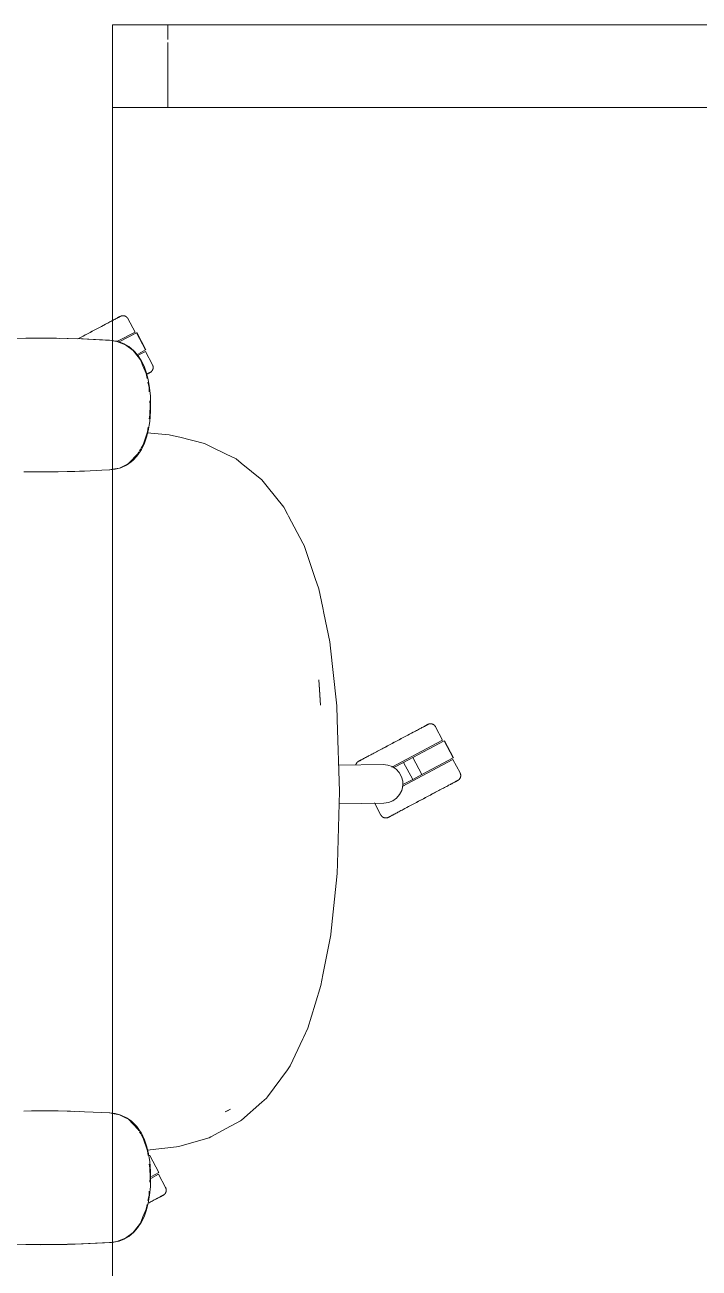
# Model space of a CAD drawing. Header units: millimetres. Extents: x 155927 to 326028, y -36033 to 97293.
# Drawn here: x 161178 to 161667, y 10091 to 10992 of the extents above; entities that cross this region are included whole.
import ezdxf

# ---------------------------------------------------------------- set-up
doc = ezdxf.new("R2010")
doc.units = ezdxf.units.MM
doc.header["$MEASUREMENT"] = 0
doc.layers.add('G-IMPT', color=8, linetype='CONTINUOUS', lineweight=9)
doc.layers.add('I-FURN', color=8, linetype='CONTINUOUS', lineweight=9)

msp = doc.modelspace()

# ---------------------------------------------------------------- linework, layer by layer
at = {"layer": 'G-IMPT'}
for p, q in [((161178.73, 10765.21), (161170.31, 10765.05)), ((161178.73, 10765.21), (161189.52, 10765.3)), ((161178.73, 10765.21), (161198.91, 10765.26)), ((161178.73, 10765.21), (161208.75, 10765.1)), ((161208.75, 10765.1), (161189.52, 10765.3)), ((161198.8, 10765.22), (161200.95, 10765.24)), ((161198.91, 10765.26), (161208.75, 10765.1)), ((161198.91, 10765.26), (161220.31, 10764.75)), ((161198.91, 10765.26), (161219.1, 10764.79)), ((161200.95, 10765.24), (161202.86, 10765.17)), ((161208.75, 10765.1), (161220.31, 10764.75)), ((161220.31, 10764.75), (161219.1, 10764.79)), ((161219.1, 10764.79), (161240.88, 10763.71)), ((161219.1, 10764.79), (161239.28, 10763.82)), ((161220.31, 10764.75), (161240.88, 10763.71)), ((161240.88, 10763.71), (161239.28, 10763.82)), ((161240.88, 10763.71), (161242.53, 10763.45)), ((161244.75, 10762.99), (161241.58, 10763.47)), ((161244.93, 10763.01), (161242.53, 10763.45)), ((161244.75, 10762.99), (161250.94, 10760.58)), ((161244.93, 10763.01), (161246.27, 10762.64)), ((161249.91, 10761.25), (161246.27, 10762.64)), ((161249.91, 10761.25), (161253.35, 10759.29)), ((161250.94, 10760.58), (161256.57, 10756.41)), ((161253.35, 10759.29), (161257.09, 10756.21)), ((161256.57, 10756.41), (161261.78, 10749.62)), ((161259.75, 10753.18), (161257.09, 10756.21)), ((161262.41, 10749.13), (161259.75, 10753.18)), ((161261.78, 10749.62), (161263.62, 10745.23)), ((161262.41, 10749.13), (161264.39, 10745.05)), ((161265.95, 10739.61), (161263.62, 10745.23)), ((161265.98, 10740.72), (161264.39, 10745.05)), ((161265.98, 10740.72), (161267.41, 10735.24)), ((161265.95, 10739.61), (161266.66, 10736.14)), ((161267.22, 10733.39), (161267.99, 10729.65)), ((161268.41, 10729.31), (161267.41, 10735.24)), ((161267.99, 10729.65), (161268.19, 10726.44)), ((161268.41, 10729.31), (161268.97, 10723.16)), ((161269.15, 10716.82), (161268.97, 10723.16)), ((161268.55, 10709.65), (161268.78, 10716.82)), ((161268.59, 10719.93), (161268.78, 10716.82)), ((161269.06, 10712.31), (161269.15, 10716.82)), ((161267.37, 10698.24), (161268.49, 10705)), ((161268.55, 10709.65), (161268.15, 10706.87)), ((161269.06, 10712.31), (161268.49, 10705)), ((161266.82, 10697.4), (161263.79, 10688)), ((161266.39, 10694.31), (161267.37, 10698.24)), ((161266.69, 10696.77), (161282.57, 10695.33)), ((161267.28, 10700.69), (161266.82, 10697.4)), ((161282.57, 10695.33), (161287.86, 10694.03)), ((161263.79, 10688), (161262.32, 10685.55)), ((161264.65, 10689.22), (161262.45, 10684.58)), ((161266.39, 10694.31), (161264.65, 10689.22)), ((161290.23, 10693.45), (161287.86, 10694.03)), ((161308.17, 10689.05), (161290.23, 10693.45)), ((161312.53, 10686.9), (161308.17, 10689.05)), ((161312.53, 10686.9), (161324, 10681.26)), ((161260.02, 10681.79), (161253.12, 10674.4)), ((161258.83, 10679.7), (161253.12, 10674.4)), ((161258.61, 10680.16), (161255.53, 10676.63)), ((161256.33, 10676.71), (161259.2, 10679.76)), ((161260.02, 10681.79), (161258.74, 10680.32)), ((161260.71, 10682.85), (161258.83, 10679.7)), ((161259.2, 10679.76), (161261.64, 10683.21)), ((161262.04, 10685.08), (161261.18, 10683.64)), ((161262.45, 10684.58), (161261.64, 10683.21)), ((161331.17, 10677.73), (161324, 10681.26)), ((161334.82, 10674.75), (161331.17, 10677.73)), ((161177.37, 10668.45), (161182.84, 10668.37)), ((161197.55, 10668.37), (161182.84, 10668.37)), ((161202.06, 10668.42), (161197.55, 10668.37)), ((161202.06, 10668.42), (161217.73, 10668.8)), ((161208.79, 10668.59), (161211.01, 10668.6)), ((161214.33, 10668.74), (161211.01, 10668.6)), ((161217.73, 10668.8), (161221.28, 10668.92)), ((161233.84, 10669.54), (161221.28, 10668.92)), ((161233.84, 10669.54), (161239.5, 10669.82)), ((161241.58, 10670.25), (161239.28, 10669.82)), ((161239.5, 10669.82), (161241.58, 10670.08)), ((161246.62, 10671.19), (161241.58, 10670.25)), ((161241.58, 10670.08), (161243.51, 10670.32)), ((161243.51, 10670.32), (161247.47, 10671.39)), ((161250.88, 10673.29), (161246.62, 10671.19)), ((161251.79, 10673.37), (161247.47, 10671.39)), ((161250.88, 10673.29), (161253.12, 10674.4)), ((161251.79, 10673.37), (161255.01, 10675.58)), ((161253.12, 10674.4), (161255.53, 10676.63)), ((161256.33, 10676.71), (161255.01, 10675.58)), ((161334.82, 10674.75), (161349.77, 10662.58)), ((161349.77, 10662.58), (161353.53, 10657.92)), ((161365.74, 10642.79), (161353.53, 10657.92)), ((161365.74, 10642.79), (161368.44, 10637.66)), ((161369.17, 10636.28), (161368.44, 10637.66)), ((161369.17, 10636.28), (161379.47, 10616.77)), ((161379.47, 10616.77), (161380.34, 10615.11)), ((161388.49, 10591.02), (161380.34, 10615.11)), ((161388.49, 10591.02), (161391.01, 10583.59)), ((161393.88, 10569.77), (161391.01, 10583.59)), ((161394.64, 10566.08), (161393.88, 10569.77)), ((161394.64, 10566.08), (161398.99, 10545.14)), ((161398.99, 10545.14), (161399.48, 10540.72)), ((161403.61, 10503.28), (161399.48, 10540.72)), ((161390.96, 10517.72), (161391.57, 10510.78)), ((161392.21, 10499.44), (161390.96, 10517.72)), ((161392.21, 10499.44), (161391.57, 10510.78)), ((161403.61, 10503.28), (161404.09, 10498.91)), ((161404.41, 10488.97), (161404.09, 10498.91)), ((161404.41, 10488.97), (161406.12, 10436.78)), ((161406.12, 10436.78), (161404.5, 10384.62)), ((161404.5, 10384.62), (161404.28, 10377.36)), ((161403.55, 10370.29), (161404.28, 10377.36)), ((161399.72, 10333.3), (161403.55, 10370.29)), ((161394.77, 10307.46), (161399.63, 10332.84)), ((161399.72, 10333.3), (161399.63, 10332.84)), ((161392.6, 10296.19), (161394.06, 10303.8)), ((161394.77, 10307.46), (161394.06, 10303.8)), ((161388.41, 10282.59), (161392.6, 10296.19)), ((161383.09, 10265.31), (161388.41, 10282.59)), ((161383.09, 10265.31), (161379.9, 10258.55)), ((161370.2, 10237.99), (161379.47, 10257.63)), ((161379.47, 10257.63), (161379.9, 10258.55)), ((161368.38, 10234.93), (161368.84, 10235.71)), ((161368.84, 10235.71), (161369.78, 10237.28)), ((161370.2, 10237.99), (161369.78, 10237.28)), ((161368.38, 10234.93), (161353.81, 10215.44)), ((161349.82, 10211.6), (161335.04, 10198.58)), ((161349.82, 10211.6), (161353.08, 10214.47)), ((161353.81, 10215.44), (161353.08, 10214.47)), ((161177.37, 10205.19), (161182.84, 10205.26)), ((161197.55, 10205.27), (161182.84, 10205.26)), ((161202.06, 10205.22), (161197.55, 10205.27)), ((161202.06, 10205.22), (161217.73, 10204.84)), ((161208.79, 10205.04), (161211.01, 10205.04)), ((161214.33, 10204.9), (161211.01, 10205.04)), ((161217.73, 10204.84), (161221.28, 10204.72)), ((161233.84, 10204.1), (161221.28, 10204.72)), ((161233.84, 10204.1), (161239.5, 10203.82)), ((161241.58, 10203.39), (161239.28, 10203.82)), ((161239.5, 10203.82), (161241.58, 10203.56)), ((161241.58, 10203.56), (161243.51, 10203.32)), ((161246.62, 10202.45), (161241.58, 10203.39)), ((161243.51, 10203.32), (161247.47, 10202.25)), ((161250.88, 10200.34), (161246.62, 10202.45)), ((161251.79, 10200.26), (161247.47, 10202.25)), ((161250.88, 10200.34), (161253.12, 10199.24)), ((161251.79, 10200.26), (161255.01, 10198.06)), ((161327.07, 10206.61), (161323.18, 10204.65)), ((161324.77, 10205.43), (161323.18, 10204.65)), ((161327.07, 10206.61), (161324.77, 10205.43)), ((161253.12, 10199.24), (161255.53, 10197.01)), ((161260.02, 10191.85), (161253.12, 10199.24)), ((161258.83, 10193.94), (161253.12, 10199.24)), ((161256.33, 10196.93), (161255.01, 10198.06)), ((161258.61, 10193.47), (161255.53, 10197.01)), ((161256.33, 10196.93), (161259.2, 10193.88)), ((161260.02, 10191.85), (161258.74, 10193.32)), ((161260.71, 10190.78), (161258.83, 10193.94)), ((161259.2, 10193.88), (161261.64, 10190.42)), ((161312.7, 10186.4), (161323.94, 10192.41)), ((161323.94, 10192.41), (161334.37, 10197.99)), ((161335.04, 10198.58), (161334.37, 10197.99)), ((161262.04, 10188.55), (161261.18, 10189.99)), ((161262.45, 10189.05), (161261.64, 10190.42)), ((161263.79, 10185.63), (161262.32, 10188.09)), ((161264.65, 10184.41), (161262.45, 10189.05)), ((161266.82, 10176.24), (161263.79, 10185.63)), ((161266.39, 10179.33), (161264.65, 10184.41)), ((161290.24, 10179.8), (161311.59, 10185.8)), ((161311.59, 10185.8), (161312.7, 10186.4)), ((161266.39, 10179.33), (161267.37, 10175.4)), ((161266.7, 10176.75), (161287.98, 10179.16)), ((161267.28, 10172.95), (161266.82, 10176.24)), ((161267.37, 10175.4), (161268.49, 10168.64)), ((161290.24, 10179.8), (161287.98, 10179.16)), ((161268.55, 10163.98), (161268.15, 10166.76)), ((161269.06, 10161.32), (161268.49, 10168.64)), ((161268.55, 10163.98), (161268.78, 10156.82)), ((161268.59, 10153.71), (161268.78, 10156.82)), ((161269.15, 10156.82), (161268.97, 10150.48)), ((161269.06, 10161.32), (161269.15, 10156.82)), ((161267.99, 10143.99), (161268.19, 10147.2)), ((161268.41, 10144.33), (161268.97, 10150.48)), ((161265.95, 10134.03), (161266.66, 10137.49)), ((161265.98, 10132.92), (161267.41, 10138.4)), ((161267.22, 10140.24), (161267.99, 10143.99)), ((161268.41, 10144.33), (161267.41, 10138.4)), ((161261.78, 10124.01), (161263.62, 10128.41)), ((161262.41, 10124.51), (161264.39, 10128.58)), ((161265.95, 10134.03), (161263.62, 10128.41)), ((161265.98, 10132.92), (161264.39, 10128.58)), ((161256.57, 10117.22), (161261.78, 10124.01)), ((161259.75, 10120.46), (161257.09, 10117.42)), ((161262.41, 10124.51), (161259.75, 10120.46)), ((161219.1, 10108.84), (161240.88, 10109.93)), ((161219.1, 10108.84), (161239.28, 10109.82)), ((161220.31, 10108.88), (161240.88, 10109.93)), ((161240.88, 10109.93), (161239.28, 10109.82)), ((161240.88, 10109.93), (161242.53, 10110.18)), ((161244.75, 10110.64), (161241.58, 10110.16)), ((161244.93, 10110.63), (161242.53, 10110.18)), ((161244.75, 10110.64), (161250.94, 10113.06)), ((161244.93, 10110.63), (161246.27, 10110.99)), ((161249.91, 10112.39), (161246.27, 10110.99)), ((161249.91, 10112.39), (161253.35, 10114.34)), ((161250.94, 10113.06), (161256.57, 10117.22)), ((161253.35, 10114.34), (161257.09, 10117.42)), ((161178.73, 10108.42), (161170.31, 10108.59)), ((161178.73, 10108.42), (161208.75, 10108.54)), ((161178.73, 10108.42), (161198.91, 10108.38)), ((161178.73, 10108.42), (161189.52, 10108.33)), ((161208.75, 10108.54), (161189.52, 10108.33)), ((161198.8, 10108.42), (161200.95, 10108.4)), ((161198.91, 10108.38), (161220.31, 10108.88)), ((161198.91, 10108.38), (161219.1, 10108.84)), ((161198.91, 10108.38), (161208.75, 10108.54)), ((161200.95, 10108.4), (161202.86, 10108.47)), ((161208.75, 10108.54), (161220.31, 10108.88)), ((161220.31, 10108.88), (161219.1, 10108.84))]:
    msp.add_line(p, q, dxfattribs=at)
at = {"layer": 'I-FURN'}
for p, q in [((161241.58, 10992.36), (162041.58, 10992.36)), ((161281.58, 10992.36), (161241.58, 10992.36)), ((161241.58, 10992.36), (161241.58, 10932.36)), ((161241.58, 10932.36), (161241.58, 10992.36)), ((162041.58, 10992.36), (161241.58, 10992.36)), ((161241.58, 10992.36), (161241.58, 9392.36)), ((161241.58, 9392.36), (161241.58, 10992.36)), ((161241.58, 10992.36), (162041.58, 10992.36)), ((162001.58, 10992.36), (161281.58, 10992.36)), ((161281.58, 10992.36), (161281.58, 10981.78)), ((161281.58, 10992.36), (161281.58, 10981.78)), ((161281.58, 10979.46), (161281.58, 10932.36)), ((161281.58, 10979.46), (161281.58, 10932.36)), ((161241.58, 10932.36), (161281.58, 10932.36)), ((161676.58, 10932.36), (161241.58, 10932.36)), ((161281.58, 10932.36), (162001.58, 10932.36)), ((161238.9, 10776.67), (161238.14, 10776.27)), ((161239.64, 10777.06), (161238.9, 10776.67)), ((161240.35, 10777.44), (161239.64, 10777.06)), ((161241.02, 10777.8), (161240.35, 10777.44)), ((161241.67, 10778.14), (161241.02, 10777.8)), ((161242.29, 10778.47), (161241.67, 10778.14)), ((161242.87, 10778.78), (161242.29, 10778.47)), ((161242.56, 10778.62), (161243.13, 10778.92)), ((161243.42, 10779.08), (161242.87, 10778.78)), ((161243.13, 10778.92), (161243.67, 10779.2)), ((161243.94, 10779.35), (161243.42, 10779.08)), ((161243.67, 10779.2), (161244.17, 10779.47)), ((161244.42, 10779.61), (161243.94, 10779.35)), ((161244.17, 10779.47), (161244.63, 10779.72)), ((161244.87, 10779.84), (161244.42, 10779.61)), ((161244.63, 10779.72), (161245.06, 10779.95)), ((161245.28, 10780.06), (161244.87, 10779.84)), ((161245.06, 10779.95), (161245.46, 10780.16)), ((161245.65, 10780.26), (161245.28, 10780.06)), ((161245.46, 10780.16), (161245.81, 10780.34)), ((161245.99, 10780.44), (161245.65, 10780.26)), ((161245.81, 10780.34), (161246.13, 10780.51)), ((161246.28, 10780.6), (161245.99, 10780.44)), ((161246.13, 10780.51), (161246.41, 10780.66)), ((161246.54, 10780.73), (161246.28, 10780.6)), ((161246.41, 10780.66), (161246.65, 10780.79)), ((161246.76, 10780.85), (161246.54, 10780.73)), ((161246.65, 10780.79), (161246.85, 10780.9)), ((161246.94, 10780.95), (161246.76, 10780.85)), ((161246.85, 10780.9), (161247.01, 10780.98)), ((161247.08, 10781.02), (161246.94, 10780.95)), ((161247.01, 10780.98), (161247.13, 10781.05)), ((161247.18, 10781.07), (161247.08, 10781.02)), ((161247.13, 10781.05), (161247.22, 10781.09)), ((161247.24, 10781.11), (161247.18, 10781.07)), ((161247.22, 10781.09), (161247.26, 10781.11)), ((161247.26, 10781.12), (161247.24, 10781.11)), ((161247.26, 10781.12), (161247.41, 10781.19)), ((161247.26, 10781.11), (161247.26, 10781.12)), ((161247.41, 10781.19), (161247.55, 10781.26)), ((161247.55, 10781.26), (161247.7, 10781.32)), ((161247.7, 10781.32), (161247.85, 10781.37)), ((161247.85, 10781.37), (161248.01, 10781.42)), ((161248.01, 10781.42), (161248.16, 10781.46)), ((161248.16, 10781.46), (161248.32, 10781.5)), ((161248.32, 10781.5), (161248.48, 10781.53)), ((161248.48, 10781.53), (161248.64, 10781.56)), ((161248.64, 10781.56), (161248.8, 10781.57)), ((161248.8, 10781.57), (161248.96, 10781.58)), ((161248.96, 10781.58), (161249.12, 10781.59)), ((161249.12, 10781.59), (161249.28, 10781.59)), ((161249.28, 10781.59), (161249.44, 10781.58)), ((161249.44, 10781.58), (161249.6, 10781.56)), ((161249.6, 10781.56), (161249.76, 10781.54)), ((161249.76, 10781.54), (161249.92, 10781.52)), ((161249.92, 10781.52), (161250.08, 10781.48)), ((161250.08, 10781.48), (161250.24, 10781.44)), ((161250.24, 10781.44), (161250.39, 10781.4)), ((161250.39, 10781.4), (161250.54, 10781.34)), ((161250.54, 10781.34), (161250.69, 10781.28)), ((161250.69, 10781.28), (161250.84, 10781.22)), ((161250.84, 10781.22), (161250.99, 10781.15)), ((161250.99, 10781.15), (161251.13, 10781.07)), ((161251.13, 10781.07), (161251.27, 10780.99)), ((161251.27, 10780.99), (161251.4, 10780.9)), ((161251.4, 10780.9), (161251.53, 10780.81)), ((161251.53, 10780.81), (161251.66, 10780.71)), ((161251.66, 10780.71), (161251.79, 10780.61)), ((161251.79, 10780.61), (161251.91, 10780.5)), ((161251.91, 10780.5), (161252.02, 10780.39)), ((161252.02, 10780.39), (161252.13, 10780.27)), ((161252.13, 10780.27), (161252.24, 10780.15)), ((161252.24, 10780.15), (161252.34, 10780.03)), ((161252.34, 10780.03), (161252.44, 10779.9)), ((161252.44, 10779.9), (161252.53, 10779.77)), ((161252.53, 10779.77), (161252.61, 10779.63)), ((161252.61, 10779.63), (161252.69, 10779.49)), ((161252.69, 10779.49), (161252.71, 10779.45)), ((161257.86, 10769.76), (161252.71, 10779.45)), ((161221.39, 10767.36), (161220.39, 10766.83)), ((161220.85, 10767.07), (161221.85, 10767.61)), ((161222.4, 10767.9), (161221.39, 10767.36)), ((161221.85, 10767.61), (161222.86, 10768.14)), ((161223.4, 10768.43), (161222.4, 10767.9)), ((161222.86, 10768.14), (161223.86, 10768.68)), ((161224.41, 10768.96), (161223.4, 10768.43)), ((161223.86, 10768.68), (161224.87, 10769.21)), ((161225.4, 10769.49), (161224.41, 10768.96)), ((161224.87, 10769.21), (161225.86, 10769.74)), ((161226.4, 10770.02), (161225.4, 10769.49)), ((161225.86, 10769.74), (161226.85, 10770.27)), ((161227.39, 10770.55), (161226.4, 10770.02)), ((161226.85, 10770.27), (161227.84, 10770.79)), ((161228.36, 10771.07), (161227.39, 10770.55)), ((161227.84, 10770.79), (161228.81, 10771.31)), ((161229.33, 10771.58), (161228.36, 10771.07)), ((161228.81, 10771.31), (161229.78, 10771.82)), ((161230.29, 10772.09), (161229.33, 10771.58)), ((161229.78, 10771.82), (161230.73, 10772.32)), ((161231.23, 10772.59), (161230.29, 10772.09)), ((161230.73, 10772.32), (161231.66, 10772.82)), ((161232.16, 10773.09), (161231.23, 10772.59)), ((161231.66, 10772.82), (161232.59, 10773.31)), ((161233.08, 10773.57), (161232.16, 10773.09)), ((161232.59, 10773.31), (161233.49, 10773.79)), ((161233.97, 10774.05), (161233.08, 10773.57)), ((161233.49, 10773.79), (161234.38, 10774.27)), ((161234.85, 10774.52), (161233.97, 10774.05)), ((161234.38, 10774.27), (161235.25, 10774.73)), ((161235.71, 10774.97), (161234.85, 10774.52)), ((161235.25, 10774.73), (161236.09, 10775.18)), ((161236.54, 10775.42), (161235.71, 10774.97)), ((161237.35, 10775.85), (161236.54, 10775.42)), ((161238.14, 10776.27), (161237.35, 10775.85)), ((161257.86, 10769.76), (161245.2, 10763.03)), ((161246.48, 10762.58), (161258.99, 10769.23)), ((161258.99, 10769.23), (161265.56, 10756.87)), ((161265.73, 10756.96), (161259.16, 10769.32)), ((161217.4, 10765.24), (161216.41, 10764.71)), ((161216.87, 10764.95), (161217.85, 10765.48)), ((161218.39, 10765.76), (161217.4, 10765.24)), ((161217.85, 10765.48), (161218.85, 10766.01)), ((161219.39, 10766.29), (161218.39, 10765.76)), ((161218.85, 10766.01), (161219.85, 10766.54)), ((161220.39, 10766.83), (161219.39, 10766.29)), ((161219.85, 10766.54), (161220.85, 10767.07)), ((161265.38, 10755.64), (161260.18, 10752.88)), ((161265.56, 10756.87), (161260.27, 10754.05)), ((161270.53, 10745.95), (161265.38, 10755.64)), ((161268.24, 10740.17), (161268.45, 10740.28)), ((161268.54, 10740.33), (161268.36, 10740.24)), ((161268.45, 10740.28), (161268.61, 10740.37)), ((161268.68, 10740.41), (161268.54, 10740.33)), ((161268.61, 10740.37), (161268.73, 10740.43)), ((161268.78, 10740.46), (161268.68, 10740.41)), ((161268.73, 10740.43), (161268.81, 10740.48)), ((161268.84, 10740.49), (161268.78, 10740.46)), ((161268.81, 10740.48), (161268.85, 10740.5)), ((161268.86, 10740.5), (161268.84, 10740.49)), ((161268.85, 10740.5), (161268.86, 10740.5)), ((161268.9, 10740.52), (161268.86, 10740.5)), ((161269.04, 10740.6), (161268.9, 10740.52)), ((161269.17, 10740.69), (161269.04, 10740.6)), ((161269.31, 10740.78), (161269.17, 10740.69)), ((161269.44, 10740.87), (161269.31, 10740.78)), ((161269.56, 10740.98), (161269.44, 10740.87)), ((161269.68, 10741.08), (161269.56, 10740.98)), ((161269.8, 10741.19), (161269.68, 10741.08)), ((161269.91, 10741.31), (161269.8, 10741.19)), ((161270.02, 10741.43), (161269.91, 10741.31)), ((161270.12, 10741.55), (161270.02, 10741.43)), ((161270.22, 10741.68), (161270.12, 10741.55)), ((161270.31, 10741.81), (161270.22, 10741.68)), ((161270.4, 10741.95), (161270.31, 10741.81)), ((161270.48, 10742.09), (161270.4, 10741.95)), ((161270.56, 10742.23), (161270.48, 10742.09)), ((161270.53, 10745.95), (161270.6, 10745.81)), ((161270.63, 10742.38), (161270.56, 10742.23)), ((161270.6, 10745.81), (161270.67, 10745.66)), ((161270.69, 10742.52), (161270.63, 10742.38)), ((161270.67, 10745.66), (161270.73, 10745.51)), ((161270.75, 10742.67), (161270.69, 10742.52)), ((161270.73, 10745.51), (161270.78, 10745.36)), ((161270.8, 10742.83), (161270.75, 10742.67)), ((161270.78, 10745.36), (161270.83, 10745.21)), ((161270.85, 10742.98), (161270.8, 10742.83)), ((161270.83, 10745.21), (161270.87, 10745.05)), ((161270.89, 10743.14), (161270.85, 10742.98)), ((161270.87, 10745.05), (161270.91, 10744.89)), ((161270.92, 10743.29), (161270.89, 10743.14)), ((161270.91, 10744.89), (161270.94, 10744.74)), ((161270.95, 10743.45), (161270.92, 10743.29)), ((161270.94, 10744.74), (161270.96, 10744.58)), ((161270.97, 10743.61), (161270.95, 10743.45)), ((161270.96, 10744.58), (161270.98, 10744.42)), ((161270.99, 10743.77), (161270.97, 10743.61)), ((161270.98, 10744.42), (161270.99, 10744.26)), ((161270.99, 10744.26), (161271, 10744.09)), ((161271, 10743.93), (161270.99, 10743.77)), ((161271, 10744.09), (161271, 10743.93)), ((161266.23, 10739.1), (161266.66, 10739.33)), ((161266.87, 10739.45), (161266.46, 10739.23)), ((161266.66, 10739.33), (161267.05, 10739.54)), ((161267.25, 10739.64), (161266.87, 10739.45)), ((161267.05, 10739.54), (161267.41, 10739.73)), ((161267.58, 10739.82), (161267.25, 10739.64)), ((161267.41, 10739.73), (161267.72, 10739.9)), ((161267.88, 10739.98), (161267.58, 10739.82)), ((161267.72, 10739.9), (161268, 10740.05)), ((161268.14, 10740.12), (161267.88, 10739.98)), ((161268, 10740.05), (161268.24, 10740.17)), ((161268.36, 10740.24), (161268.14, 10740.12)), ((161457.23, 10478.53), (161458.1, 10478.99)), ((161458.56, 10479.23), (161457.71, 10478.78)), ((161458.1, 10478.99), (161458.95, 10479.44)), ((161459.4, 10479.68), (161458.56, 10479.23)), ((161460.21, 10480.11), (161459.4, 10479.68)), ((161461, 10480.53), (161460.21, 10480.11)), ((161461.76, 10480.93), (161461, 10480.53)), ((161462.49, 10481.32), (161461.76, 10480.93)), ((161463.2, 10481.7), (161462.49, 10481.32)), ((161463.88, 10482.06), (161463.2, 10481.7)), ((161464.53, 10482.41), (161463.88, 10482.06)), ((161465.14, 10482.73), (161464.53, 10482.41)), ((161465.73, 10483.04), (161465.14, 10482.73)), ((161465.42, 10482.88), (161465.99, 10483.18)), ((161466.28, 10483.34), (161465.73, 10483.04)), ((161465.99, 10483.18), (161466.52, 10483.47)), ((161466.8, 10483.61), (161466.28, 10483.34)), ((161466.52, 10483.47), (161467.02, 10483.73)), ((161467.28, 10483.87), (161466.8, 10483.61)), ((161467.02, 10483.73), (161467.49, 10483.98)), ((161467.72, 10484.11), (161467.28, 10483.87)), ((161467.49, 10483.98), (161467.92, 10484.21)), ((161468.13, 10484.32), (161467.72, 10484.11)), ((161467.92, 10484.21), (161468.31, 10484.42)), ((161468.51, 10484.52), (161468.13, 10484.32)), ((161468.31, 10484.42), (161468.67, 10484.61)), ((161468.84, 10484.7), (161468.51, 10484.52)), ((161468.67, 10484.61), (161468.98, 10484.78)), ((161469.14, 10484.86), (161468.84, 10484.7)), ((161468.98, 10484.78), (161469.26, 10484.92)), ((161469.4, 10485), (161469.14, 10484.86)), ((161469.26, 10484.92), (161469.5, 10485.05)), ((161469.62, 10485.11), (161469.4, 10485)), ((161469.5, 10485.05), (161469.7, 10485.16)), ((161469.8, 10485.21), (161469.62, 10485.11)), ((161469.7, 10485.16), (161469.87, 10485.24)), ((161469.94, 10485.28), (161469.8, 10485.21)), ((161469.87, 10485.24), (161469.99, 10485.31)), ((161470.04, 10485.34), (161469.94, 10485.28)), ((161469.99, 10485.31), (161470.07, 10485.35)), ((161470.1, 10485.37), (161470.04, 10485.34)), ((161470.07, 10485.35), (161470.11, 10485.38)), ((161470.12, 10485.38), (161470.1, 10485.37)), ((161470.11, 10485.38), (161470.12, 10485.38)), ((161470.12, 10485.38), (161470.26, 10485.45)), ((161470.26, 10485.45), (161470.41, 10485.52)), ((161470.41, 10485.52), (161470.56, 10485.58)), ((161470.56, 10485.58), (161470.71, 10485.63)), ((161470.71, 10485.63), (161470.86, 10485.68)), ((161470.86, 10485.68), (161471.02, 10485.73)), ((161471.02, 10485.73), (161471.18, 10485.76)), ((161471.18, 10485.76), (161471.33, 10485.79)), ((161471.33, 10485.79), (161471.49, 10485.82)), ((161471.49, 10485.82), (161471.65, 10485.83)), ((161471.65, 10485.83), (161471.81, 10485.85)), ((161471.81, 10485.85), (161471.98, 10485.85)), ((161471.98, 10485.85), (161472.14, 10485.85)), ((161472.14, 10485.85), (161472.3, 10485.84)), ((161472.3, 10485.84), (161472.46, 10485.83)), ((161472.46, 10485.83), (161472.62, 10485.8)), ((161472.62, 10485.8), (161472.78, 10485.78)), ((161472.78, 10485.78), (161472.93, 10485.74)), ((161472.93, 10485.74), (161473.09, 10485.7)), ((161473.09, 10485.7), (161473.24, 10485.66)), ((161473.24, 10485.66), (161473.4, 10485.6)), ((161473.4, 10485.6), (161473.55, 10485.55)), ((161473.55, 10485.55), (161473.7, 10485.48)), ((161473.7, 10485.48), (161473.84, 10485.41)), ((161473.84, 10485.41), (161473.98, 10485.33)), ((161473.98, 10485.33), (161474.12, 10485.25)), ((161474.12, 10485.25), (161474.26, 10485.17)), ((161474.26, 10485.17), (161474.39, 10485.07)), ((161474.39, 10485.07), (161474.52, 10484.98)), ((161474.52, 10484.98), (161474.64, 10484.87)), ((161474.64, 10484.87), (161474.76, 10484.77)), ((161474.76, 10484.77), (161474.88, 10484.65)), ((161474.88, 10484.65), (161474.99, 10484.54)), ((161474.99, 10484.54), (161475.09, 10484.41)), ((161475.09, 10484.41), (161475.2, 10484.29)), ((161475.2, 10484.29), (161475.29, 10484.16)), ((161475.29, 10484.16), (161475.38, 10484.03)), ((161475.38, 10484.03), (161475.47, 10483.89)), ((161475.47, 10483.89), (161475.55, 10483.75)), ((161475.55, 10483.75), (161475.57, 10483.71)), ((161480.72, 10474.03), (161475.57, 10483.71)), ((161441.24, 10470.03), (161440.25, 10469.5)), ((161440.71, 10469.74), (161441.7, 10470.27)), ((161442.24, 10470.56), (161441.24, 10470.03)), ((161441.7, 10470.27), (161442.7, 10470.8)), ((161443.24, 10471.09), (161442.24, 10470.56)), ((161442.7, 10470.8), (161443.7, 10471.33)), ((161444.25, 10471.62), (161443.24, 10471.09)), ((161443.7, 10471.33), (161444.71, 10471.87)), ((161480.72, 10474.03), (161443.97, 10454.49)), ((161445.25, 10472.16), (161444.25, 10471.62)), ((161444.71, 10471.87), (161445.71, 10472.4)), ((161446.26, 10472.69), (161445.25, 10472.16)), ((161445.71, 10472.4), (161446.72, 10472.94)), ((161447.26, 10473.22), (161446.26, 10472.69)), ((161446.72, 10472.94), (161447.72, 10473.47)), ((161448.26, 10473.76), (161447.26, 10473.22)), ((161447.72, 10473.47), (161448.72, 10474)), ((161449.25, 10474.28), (161448.26, 10473.76)), ((161448.72, 10474), (161449.71, 10474.53)), ((161450.24, 10474.81), (161449.25, 10474.28)), ((161449.71, 10474.53), (161450.69, 10475.05)), ((161451.22, 10475.33), (161450.24, 10474.81)), ((161450.69, 10475.05), (161451.67, 10475.57)), ((161452.19, 10475.84), (161451.22, 10475.33)), ((161451.67, 10475.57), (161452.63, 10476.08)), ((161453.15, 10476.35), (161452.19, 10475.84)), ((161452.63, 10476.08), (161453.58, 10476.59)), ((161454.09, 10476.86), (161453.15, 10476.35)), ((161453.58, 10476.59), (161454.52, 10477.08)), ((161455.02, 10477.35), (161454.09, 10476.86)), ((161454.52, 10477.08), (161455.44, 10477.57)), ((161455.93, 10477.84), (161455.02, 10477.35)), ((161455.44, 10477.57), (161456.35, 10478.06)), ((161456.83, 10478.31), (161455.93, 10477.84)), ((161456.35, 10478.06), (161457.23, 10478.53)), ((161457.71, 10478.78), (161456.83, 10478.31)), ((161459.13, 10461.42), (161481.84, 10473.49)), ((161481.84, 10473.49), (161488.41, 10461.13)), ((161488.59, 10461.22), (161482.01, 10473.58)), ((161423.68, 10460.69), (161424.23, 10460.98)), ((161424.55, 10461.15), (161423.98, 10460.84)), ((161424.23, 10460.98), (161424.82, 10461.29)), ((161425.15, 10461.47), (161424.55, 10461.15)), ((161425.78, 10461.8), (161425.15, 10461.47)), ((161426.44, 10462.16), (161425.78, 10461.8)), ((161427.14, 10462.53), (161426.44, 10462.16)), ((161427.86, 10462.91), (161427.14, 10462.53)), ((161428.61, 10463.31), (161427.86, 10462.91)), ((161429.39, 10463.72), (161428.61, 10463.31)), ((161430.19, 10464.15), (161429.39, 10463.72)), ((161431.01, 10464.59), (161430.19, 10464.15)), ((161431.86, 10465.04), (161431.01, 10464.59)), ((161432.73, 10465.5), (161431.86, 10465.04)), ((161433.61, 10465.97), (161432.73, 10465.5)), ((161434.52, 10466.45), (161433.61, 10465.97)), ((161434.03, 10466.19), (161434.94, 10466.68)), ((161435.44, 10466.94), (161434.52, 10466.45)), ((161434.94, 10466.68), (161435.87, 10467.17)), ((161436.38, 10467.44), (161435.44, 10466.94)), ((161435.87, 10467.17), (161436.82, 10467.67)), ((161437.33, 10467.95), (161436.38, 10467.44)), ((161436.82, 10467.67), (161437.77, 10468.18)), ((161438.3, 10468.46), (161437.33, 10467.95)), ((161437.77, 10468.18), (161438.74, 10468.7)), ((161439.27, 10468.98), (161438.3, 10468.46)), ((161438.74, 10468.7), (161439.72, 10469.22)), ((161440.25, 10469.5), (161439.27, 10468.98)), ((161439.72, 10469.22), (161440.71, 10469.74)), ((161452.49, 10457.89), (161459.13, 10461.42)), ((161459.13, 10461.42), (161465.71, 10449.06)), ((161488.41, 10461.13), (161465.71, 10449.06)), ((161405.5, 10455.74), (161437.69, 10456.3)), ((161417.81, 10456.01), (161417.85, 10456.17)), ((161417.85, 10456.17), (161417.9, 10456.32)), ((161417.9, 10456.32), (161417.95, 10456.48)), ((161417.95, 10456.48), (161418.01, 10456.63)), ((161418.01, 10456.63), (161418.07, 10456.77)), ((161418.07, 10456.77), (161418.14, 10456.92)), ((161418.14, 10456.92), (161418.22, 10457.06)), ((161418.22, 10457.06), (161418.3, 10457.2)), ((161418.3, 10457.2), (161418.39, 10457.34)), ((161418.39, 10457.34), (161418.48, 10457.47)), ((161418.48, 10457.47), (161418.58, 10457.6)), ((161418.58, 10457.6), (161418.68, 10457.72)), ((161418.68, 10457.72), (161418.79, 10457.84)), ((161418.79, 10457.84), (161418.9, 10457.96)), ((161418.9, 10457.96), (161419.02, 10458.07)), ((161419.02, 10458.07), (161419.14, 10458.17)), ((161419.14, 10458.17), (161419.27, 10458.27)), ((161419.27, 10458.27), (161419.4, 10458.37)), ((161419.4, 10458.37), (161419.53, 10458.46)), ((161419.53, 10458.46), (161419.67, 10458.55)), ((161419.67, 10458.55), (161419.81, 10458.63)), ((161419.81, 10458.63), (161419.84, 10458.65)), ((161419.84, 10458.65), (161419.86, 10458.66)), ((161419.85, 10458.65), (161419.84, 10458.65)), ((161419.89, 10458.67), (161419.85, 10458.65)), ((161419.86, 10458.66), (161419.92, 10458.69)), ((161419.97, 10458.72), (161419.89, 10458.67)), ((161419.92, 10458.69), (161420.02, 10458.74)), ((161420.1, 10458.78), (161419.97, 10458.72)), ((161420.02, 10458.74), (161420.16, 10458.82)), ((161420.26, 10458.87), (161420.1, 10458.78)), ((161420.16, 10458.82), (161420.34, 10458.91)), ((161420.46, 10458.97), (161420.26, 10458.87)), ((161420.34, 10458.91), (161420.56, 10459.03)), ((161420.7, 10459.1), (161420.46, 10458.97)), ((161420.56, 10459.03), (161420.82, 10459.17)), ((161420.98, 10459.25), (161420.7, 10459.1)), ((161420.82, 10459.17), (161421.12, 10459.33)), ((161421.3, 10459.42), (161420.98, 10459.25)), ((161421.12, 10459.33), (161421.45, 10459.5)), ((161421.65, 10459.61), (161421.3, 10459.42)), ((161421.45, 10459.5), (161421.83, 10459.7)), ((161422.04, 10459.82), (161421.65, 10459.61)), ((161421.83, 10459.7), (161422.24, 10459.92)), ((161422.47, 10460.05), (161422.04, 10459.82)), ((161422.24, 10459.92), (161422.68, 10460.16)), ((161422.94, 10460.29), (161422.47, 10460.05)), ((161422.68, 10460.16), (161423.17, 10460.41)), ((161423.44, 10460.56), (161422.94, 10460.29)), ((161423.17, 10460.41), (161423.68, 10460.69)), ((161423.98, 10460.84), (161423.44, 10460.56)), ((161437.69, 10456.3), (161441.04, 10455.96)), ((161441.04, 10455.96), (161444.22, 10454.81)), ((161444.22, 10454.81), (161447.03, 10452.95)), ((161445.35, 10454.09), (161452.49, 10457.89)), ((161447.03, 10452.95), (161449.31, 10450.46)), ((161488.23, 10459.9), (161451.51, 10440.38)), ((161452.49, 10457.89), (161459.06, 10445.52)), ((161493.38, 10450.21), (161488.23, 10459.9)), ((161449.31, 10450.46), (161450.93, 10447.5)), ((161450.93, 10447.5), (161451.79, 10444.24)), ((161451.79, 10444.24), (161451.85, 10440.87)), ((161459.06, 10445.52), (161451.92, 10441.73)), ((161465.71, 10449.06), (161459.06, 10445.52)), ((161488.39, 10443), (161487.87, 10442.72)), ((161488.12, 10442.85), (161488.62, 10443.12)), ((161488.87, 10443.25), (161488.39, 10443)), ((161488.62, 10443.12), (161489.08, 10443.36)), ((161489.32, 10443.49), (161488.87, 10443.25)), ((161489.08, 10443.36), (161489.51, 10443.59)), ((161489.73, 10443.71), (161489.32, 10443.49)), ((161489.51, 10443.59), (161489.91, 10443.8)), ((161490.1, 10443.91), (161489.73, 10443.71)), ((161489.91, 10443.8), (161490.26, 10443.99)), ((161490.44, 10444.08), (161490.1, 10443.91)), ((161490.26, 10443.99), (161490.58, 10444.16)), ((161490.73, 10444.24), (161490.44, 10444.08)), ((161490.58, 10444.16), (161490.86, 10444.31)), ((161490.99, 10444.38), (161490.73, 10444.24)), ((161490.86, 10444.31), (161491.1, 10444.44)), ((161491.21, 10444.5), (161490.99, 10444.38)), ((161491.1, 10444.44), (161491.3, 10444.54)), ((161491.39, 10444.59), (161491.21, 10444.5)), ((161491.3, 10444.54), (161491.46, 10444.63)), ((161491.53, 10444.67), (161491.39, 10444.59)), ((161491.46, 10444.63), (161491.58, 10444.69)), ((161491.63, 10444.72), (161491.53, 10444.67)), ((161491.58, 10444.69), (161491.67, 10444.74)), ((161491.69, 10444.75), (161491.63, 10444.72)), ((161491.67, 10444.74), (161491.71, 10444.76)), ((161491.71, 10444.76), (161491.69, 10444.75)), ((161491.75, 10444.78), (161491.71, 10444.76)), ((161491.71, 10444.76), (161491.71, 10444.76)), ((161491.89, 10444.86), (161491.75, 10444.78)), ((161492.03, 10444.95), (161491.89, 10444.86)), ((161492.16, 10445.04), (161492.03, 10444.95)), ((161492.29, 10445.14), (161492.16, 10445.04)), ((161492.42, 10445.24), (161492.29, 10445.14)), ((161492.54, 10445.34), (161492.42, 10445.24)), ((161492.65, 10445.45), (161492.54, 10445.34)), ((161492.77, 10445.57), (161492.65, 10445.45)), ((161492.87, 10445.69), (161492.77, 10445.57)), ((161492.98, 10445.81), (161492.87, 10445.69)), ((161493.08, 10445.94), (161492.98, 10445.81)), ((161493.17, 10446.07), (161493.08, 10445.94)), ((161493.25, 10446.21), (161493.17, 10446.07)), ((161493.34, 10446.35), (161493.25, 10446.21)), ((161493.41, 10446.49), (161493.34, 10446.35)), ((161493.38, 10450.21), (161493.45, 10450.07)), ((161493.48, 10446.64), (161493.41, 10446.49)), ((161493.45, 10450.07), (161493.52, 10449.92)), ((161493.55, 10446.78), (161493.48, 10446.64)), ((161493.52, 10449.92), (161493.58, 10449.77)), ((161493.61, 10446.93), (161493.55, 10446.78)), ((161493.58, 10449.77), (161493.64, 10449.62)), ((161493.66, 10447.09), (161493.61, 10446.93)), ((161493.64, 10449.62), (161493.69, 10449.47)), ((161493.7, 10447.24), (161493.66, 10447.09)), ((161493.69, 10449.47), (161493.73, 10449.31)), ((161493.74, 10447.4), (161493.7, 10447.24)), ((161493.73, 10449.31), (161493.76, 10449.16)), ((161493.78, 10447.56), (161493.74, 10447.4)), ((161493.76, 10449.16), (161493.79, 10449)), ((161493.81, 10447.71), (161493.78, 10447.56)), ((161493.79, 10449), (161493.82, 10448.84)), ((161493.83, 10447.87), (161493.81, 10447.71)), ((161493.82, 10448.84), (161493.84, 10448.68)), ((161493.84, 10448.03), (161493.83, 10447.87)), ((161493.84, 10448.68), (161493.85, 10448.52)), ((161493.85, 10448.2), (161493.84, 10448.03)), ((161493.85, 10448.52), (161493.85, 10448.36)), ((161493.85, 10448.36), (161493.85, 10448.2)), ((161449.59, 10434.57), (161447.39, 10432)), ((161451.1, 10437.58), (161449.59, 10434.57)), ((161451.85, 10440.87), (161451.1, 10437.58)), ((161471.84, 10434.19), (161470.85, 10433.67)), ((161471.3, 10433.91), (161472.29, 10434.43)), ((161472.81, 10434.71), (161471.84, 10434.19)), ((161472.29, 10434.43), (161473.26, 10434.95)), ((161473.78, 10435.23), (161472.81, 10434.71)), ((161473.26, 10434.95), (161474.23, 10435.46)), ((161474.74, 10435.74), (161473.78, 10435.23)), ((161474.23, 10435.46), (161475.18, 10435.97)), ((161475.69, 10436.24), (161474.74, 10435.74)), ((161475.18, 10435.97), (161476.11, 10436.47)), ((161476.61, 10436.73), (161475.69, 10436.24)), ((161476.11, 10436.47), (161477.04, 10436.96)), ((161477.53, 10437.22), (161476.61, 10436.73)), ((161477.04, 10436.96), (161477.94, 10437.44)), ((161477.94, 10437.44), (161478.83, 10437.91)), ((161478.83, 10437.91), (161479.7, 10438.37)), ((161479.7, 10438.37), (161480.55, 10438.82)), ((161480.55, 10438.82), (161481.37, 10439.26)), ((161481.37, 10439.26), (161482.17, 10439.69)), ((161482.17, 10439.69), (161482.95, 10440.1)), ((161482.95, 10440.1), (161483.7, 10440.5)), ((161483.7, 10440.5), (161484.42, 10440.88)), ((161484.42, 10440.88), (161485.11, 10441.25)), ((161485.11, 10441.25), (161485.78, 10441.61)), ((161485.78, 10441.61), (161486.41, 10441.94)), ((161486.41, 10441.94), (161487.01, 10442.26)), ((161487.32, 10442.43), (161486.74, 10442.12)), ((161487.01, 10442.26), (161487.58, 10442.57)), ((161487.87, 10442.72), (161487.32, 10442.43)), ((161487.58, 10442.57), (161488.12, 10442.85)), ((161438.18, 10428.32), (161405.84, 10427.76)), ((161431.29, 10428.54), (161435.99, 10419.7)), ((161441.52, 10428.79), (161438.18, 10428.32)), ((161444.65, 10430.04), (161441.52, 10428.79)), ((161447.39, 10432), (161444.65, 10430.04)), ((161453.85, 10424.63), (161454.73, 10425.1)), ((161455.21, 10425.35), (161454.32, 10424.88)), ((161454.73, 10425.1), (161455.62, 10425.57)), ((161456.12, 10425.84), (161455.21, 10425.35)), ((161455.62, 10425.57), (161456.54, 10426.06)), ((161457.04, 10426.33), (161456.12, 10425.84)), ((161456.54, 10426.06), (161457.47, 10426.55)), ((161457.98, 10426.82), (161457.04, 10426.33)), ((161457.47, 10426.55), (161458.41, 10427.06)), ((161458.93, 10427.33), (161457.98, 10426.82)), ((161458.41, 10427.06), (161459.37, 10427.57)), ((161459.89, 10427.84), (161458.93, 10427.33)), ((161459.37, 10427.57), (161460.34, 10428.08)), ((161460.87, 10428.36), (161459.89, 10427.84)), ((161460.34, 10428.08), (161461.32, 10428.6)), ((161461.85, 10428.88), (161460.87, 10428.36)), ((161461.32, 10428.6), (161462.3, 10429.13)), ((161462.84, 10429.41), (161461.85, 10428.88)), ((161462.3, 10429.13), (161463.3, 10429.65)), ((161463.84, 10429.94), (161462.84, 10429.41)), ((161463.3, 10429.65), (161464.3, 10430.19)), ((161464.84, 10430.47), (161463.84, 10429.94)), ((161464.3, 10430.19), (161465.3, 10430.72)), ((161465.84, 10431.01), (161464.84, 10430.47)), ((161465.3, 10430.72), (161466.31, 10431.25)), ((161466.85, 10431.54), (161465.84, 10431.01)), ((161466.31, 10431.25), (161467.31, 10431.79)), ((161467.85, 10432.08), (161466.85, 10431.54)), ((161467.31, 10431.79), (161468.31, 10432.32)), ((161468.86, 10432.61), (161467.85, 10432.08)), ((161468.31, 10432.32), (161469.32, 10432.85)), ((161469.85, 10433.14), (161468.86, 10432.61)), ((161469.32, 10432.85), (161470.31, 10433.38)), ((161470.85, 10433.67), (161469.85, 10433.14)), ((161470.31, 10433.38), (161471.3, 10433.91)), ((161436.01, 10419.66), (161435.99, 10419.7)), ((161436.09, 10419.52), (161436.01, 10419.66)), ((161436.17, 10419.38), (161436.09, 10419.52)), ((161436.27, 10419.25), (161436.17, 10419.38)), ((161436.36, 10419.12), (161436.27, 10419.25)), ((161436.46, 10419), (161436.36, 10419.12)), ((161436.57, 10418.87), (161436.46, 10419)), ((161436.68, 10418.76), (161436.57, 10418.87)), ((161436.8, 10418.64), (161436.68, 10418.76)), ((161436.92, 10418.54), (161436.8, 10418.64)), ((161437.04, 10418.43), (161436.92, 10418.54)), ((161437.17, 10418.34), (161437.04, 10418.43)), ((161437.3, 10418.24), (161437.17, 10418.34)), ((161437.44, 10418.16), (161437.3, 10418.24)), ((161437.58, 10418.08), (161437.44, 10418.16)), ((161437.72, 10418), (161437.58, 10418.08)), ((161437.86, 10417.93), (161437.72, 10418)), ((161438.01, 10417.86), (161437.86, 10417.93)), ((161438.16, 10417.81), (161438.01, 10417.86)), ((161438.31, 10417.75), (161438.16, 10417.81)), ((161438.47, 10417.71), (161438.31, 10417.75)), ((161438.62, 10417.67), (161438.47, 10417.71)), ((161438.78, 10417.63), (161438.62, 10417.67)), ((161438.94, 10417.61), (161438.78, 10417.63)), ((161439.1, 10417.58), (161438.94, 10417.61)), ((161439.26, 10417.57), (161439.1, 10417.58)), ((161439.42, 10417.56), (161439.26, 10417.57)), ((161439.58, 10417.56), (161439.42, 10417.56)), ((161439.74, 10417.56), (161439.58, 10417.56)), ((161439.9, 10417.58), (161439.74, 10417.56)), ((161440.06, 10417.59), (161439.9, 10417.58)), ((161440.22, 10417.62), (161440.06, 10417.59)), ((161440.38, 10417.65), (161440.22, 10417.62)), ((161440.54, 10417.68), (161440.38, 10417.65)), ((161440.69, 10417.73), (161440.54, 10417.68)), ((161440.85, 10417.78), (161440.69, 10417.73)), ((161441, 10417.83), (161440.85, 10417.78)), ((161441.15, 10417.89), (161441, 10417.83)), ((161441.3, 10417.96), (161441.15, 10417.89)), ((161441.44, 10418.03), (161441.3, 10417.96)), ((161441.44, 10418.03), (161441.46, 10418.04)), ((161441.45, 10418.03), (161441.44, 10418.03)), ((161441.49, 10418.06), (161441.45, 10418.03)), ((161441.46, 10418.04), (161441.52, 10418.07)), ((161441.57, 10418.1), (161441.49, 10418.06)), ((161441.52, 10418.07), (161441.62, 10418.13)), ((161441.69, 10418.17), (161441.57, 10418.1)), ((161441.62, 10418.13), (161441.76, 10418.2)), ((161441.85, 10418.25), (161441.69, 10418.17)), ((161441.76, 10418.2), (161441.94, 10418.3)), ((161442.05, 10418.36), (161441.85, 10418.25)), ((161441.94, 10418.3), (161442.16, 10418.41)), ((161442.29, 10418.49), (161442.05, 10418.36)), ((161442.16, 10418.41), (161442.42, 10418.55)), ((161442.57, 10418.63), (161442.29, 10418.49)), ((161442.42, 10418.55), (161442.72, 10418.71)), ((161442.89, 10418.8), (161442.57, 10418.63)), ((161442.72, 10418.71), (161443.05, 10418.89)), ((161443.25, 10418.99), (161442.89, 10418.8)), ((161443.05, 10418.89), (161443.42, 10419.09)), ((161443.64, 10419.2), (161443.25, 10418.99)), ((161443.42, 10419.09), (161443.83, 10419.3)), ((161444.07, 10419.43), (161443.64, 10419.2)), ((161443.83, 10419.3), (161444.28, 10419.54)), ((161444.54, 10419.68), (161444.07, 10419.43)), ((161444.28, 10419.54), (161444.76, 10419.8)), ((161445.04, 10419.94), (161444.54, 10419.68)), ((161444.76, 10419.8), (161445.28, 10420.07)), ((161445.57, 10420.23), (161445.04, 10419.94)), ((161445.28, 10420.07), (161445.83, 10420.37)), ((161446.14, 10420.53), (161445.57, 10420.23)), ((161445.83, 10420.37), (161446.41, 10420.68)), ((161446.41, 10420.68), (161447.03, 10421)), ((161447.03, 10421), (161447.68, 10421.35)), ((161447.68, 10421.35), (161448.36, 10421.71)), ((161448.36, 10421.71), (161449.06, 10422.09)), ((161449.06, 10422.09), (161449.8, 10422.48)), ((161449.8, 10422.48), (161450.56, 10422.88)), ((161450.56, 10422.88), (161451.35, 10423.3)), ((161451.35, 10423.3), (161452.16, 10423.73)), ((161452.16, 10423.73), (161452.99, 10424.18)), ((161453.45, 10424.42), (161452.61, 10423.97)), ((161452.99, 10424.18), (161453.85, 10424.63)), ((161454.32, 10424.88), (161453.45, 10424.42)), ((161268.39, 10172.9), (161268.48, 10172.95)), ((161268.48, 10172.95), (161275.06, 10160.58)), ((161275.23, 10160.68), (161268.65, 10173.04)), ((161274.87, 10159.35), (161269.24, 10156.36)), ((161275.06, 10160.58), (161269.76, 10157.77)), ((161280.02, 10149.67), (161274.87, 10159.35)), ((161279.9, 10145.66), (161279.81, 10145.53)), ((161279.98, 10145.8), (161279.9, 10145.66)), ((161280.05, 10145.95), (161279.98, 10145.8)), ((161280.02, 10149.67), (161280.09, 10149.52)), ((161280.12, 10146.09), (161280.05, 10145.95)), ((161280.09, 10149.52), (161280.16, 10149.38)), ((161280.19, 10146.24), (161280.12, 10146.09)), ((161280.16, 10149.38), (161280.22, 10149.23)), ((161280.25, 10146.39), (161280.19, 10146.24)), ((161280.22, 10149.23), (161280.28, 10149.08)), ((161280.3, 10146.54), (161280.25, 10146.39)), ((161280.28, 10149.08), (161280.33, 10148.92)), ((161280.35, 10146.7), (161280.3, 10146.54)), ((161280.33, 10148.92), (161280.37, 10148.77)), ((161280.39, 10146.85), (161280.35, 10146.7)), ((161280.37, 10148.77), (161280.41, 10148.61)), ((161280.42, 10147.01), (161280.39, 10146.85)), ((161280.41, 10148.61), (161280.44, 10148.45)), ((161280.45, 10147.17), (161280.42, 10147.01)), ((161280.44, 10148.45), (161280.46, 10148.29)), ((161280.47, 10147.33), (161280.45, 10147.17)), ((161280.46, 10148.29), (161280.48, 10148.13)), ((161280.48, 10147.49), (161280.47, 10147.33)), ((161280.48, 10148.13), (161280.49, 10147.97)), ((161280.49, 10147.65), (161280.48, 10147.49)), ((161280.49, 10147.97), (161280.49, 10147.81)), ((161280.49, 10147.81), (161280.49, 10147.65)), ((161267.19, 10138.28), (161268.01, 10138.72)), ((161268.01, 10138.72), (161268.81, 10139.14)), ((161268.81, 10139.14), (161269.59, 10139.56)), ((161269.59, 10139.56), (161270.34, 10139.95)), ((161270.34, 10139.95), (161271.06, 10140.34)), ((161271.06, 10140.34), (161271.75, 10140.71)), ((161271.75, 10140.71), (161272.42, 10141.06)), ((161272.42, 10141.06), (161273.05, 10141.4)), ((161273.05, 10141.4), (161273.65, 10141.72)), ((161273.96, 10141.88), (161273.38, 10141.57)), ((161273.65, 10141.72), (161274.22, 10142.02)), ((161274.52, 10142.18), (161273.96, 10141.88)), ((161274.22, 10142.02), (161274.76, 10142.3)), ((161275.03, 10142.45), (161274.52, 10142.18)), ((161274.76, 10142.3), (161275.26, 10142.57)), ((161275.51, 10142.71), (161275.03, 10142.45)), ((161275.26, 10142.57), (161275.72, 10142.82)), ((161275.96, 10142.94), (161275.51, 10142.71)), ((161275.72, 10142.82), (161276.15, 10143.05)), ((161276.37, 10143.16), (161275.96, 10142.94)), ((161276.15, 10143.05), (161276.55, 10143.26)), ((161276.74, 10143.36), (161276.37, 10143.16)), ((161276.55, 10143.26), (161276.9, 10143.45)), ((161277.08, 10143.54), (161276.74, 10143.36)), ((161276.9, 10143.45), (161277.22, 10143.61)), ((161277.38, 10143.7), (161277.08, 10143.54)), ((161277.22, 10143.61), (161277.5, 10143.76)), ((161277.63, 10143.83), (161277.38, 10143.7)), ((161277.5, 10143.76), (161277.74, 10143.89)), ((161277.85, 10143.95), (161277.63, 10143.83)), ((161277.74, 10143.89), (161277.94, 10144)), ((161278.03, 10144.05), (161277.85, 10143.95)), ((161277.94, 10144), (161278.1, 10144.08)), ((161278.17, 10144.12), (161278.03, 10144.05)), ((161278.1, 10144.08), (161278.23, 10144.15)), ((161278.27, 10144.17), (161278.17, 10144.12)), ((161278.23, 10144.15), (161278.31, 10144.19)), ((161278.33, 10144.21), (161278.27, 10144.17)), ((161278.31, 10144.19), (161278.35, 10144.21)), ((161278.35, 10144.22), (161278.33, 10144.21)), ((161278.39, 10144.24), (161278.35, 10144.22)), ((161278.35, 10144.21), (161278.35, 10144.22)), ((161278.53, 10144.32), (161278.39, 10144.24)), ((161278.67, 10144.4), (161278.53, 10144.32)), ((161278.8, 10144.49), (161278.67, 10144.4)), ((161278.93, 10144.59), (161278.8, 10144.49)), ((161279.06, 10144.69), (161278.93, 10144.59)), ((161279.18, 10144.8), (161279.06, 10144.69)), ((161279.3, 10144.91), (161279.18, 10144.8)), ((161279.41, 10145.02), (161279.3, 10144.91)), ((161279.52, 10145.14), (161279.41, 10145.02)), ((161279.62, 10145.27), (161279.52, 10145.14)), ((161279.72, 10145.4), (161279.62, 10145.27)), ((161279.81, 10145.53), (161279.72, 10145.4))]:
    msp.add_line(p, q, dxfattribs=at)
msp.add_arc((161438.12, 10442.32), 13.81, 342.66397, 347.65266, dxfattribs=at)
msp.add_open_spline([(161451.73, 10439.95), (161451.65, 10439.52), (161451.55, 10439.1), (161451.44, 10438.68)], degree=3, dxfattribs=at)

doc.saveas('drawing.dxf')
